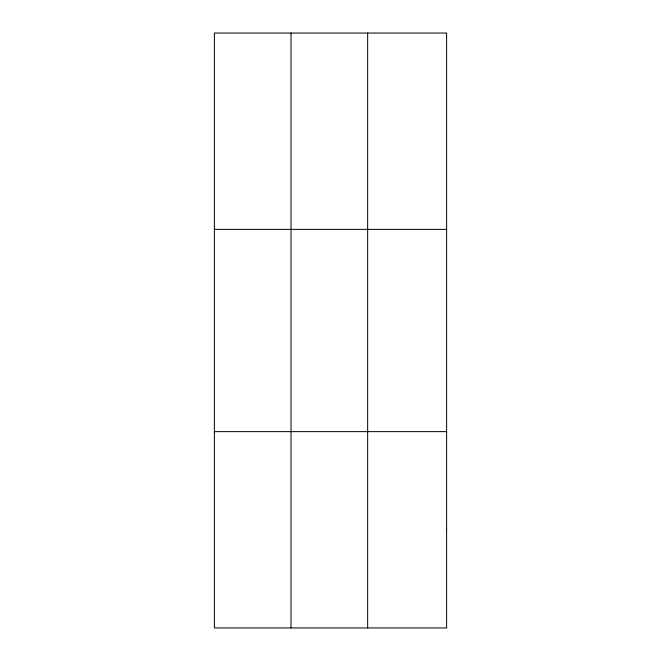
<?xml version="1.0" encoding="UTF-8"?>
<svg xmlns="http://www.w3.org/2000/svg" width="661" height="661" viewBox="0 0 661 661"><rect width="100%" height="100%" fill="white"/><g stroke="black" fill="none" stroke-linecap="round" stroke-linejoin="round"><path stroke-width="0.99" d="M291.022 33.05L291.022 627.95M367.656 33.05L367.656 627.95M214.387 229.367L446.613 229.367M214.387 431.633L446.613 431.633M446.613 529.792L446.613 627.95L214.387 627.95L214.387 33.05L446.613 33.05L446.613 529.792"/></g></svg>
